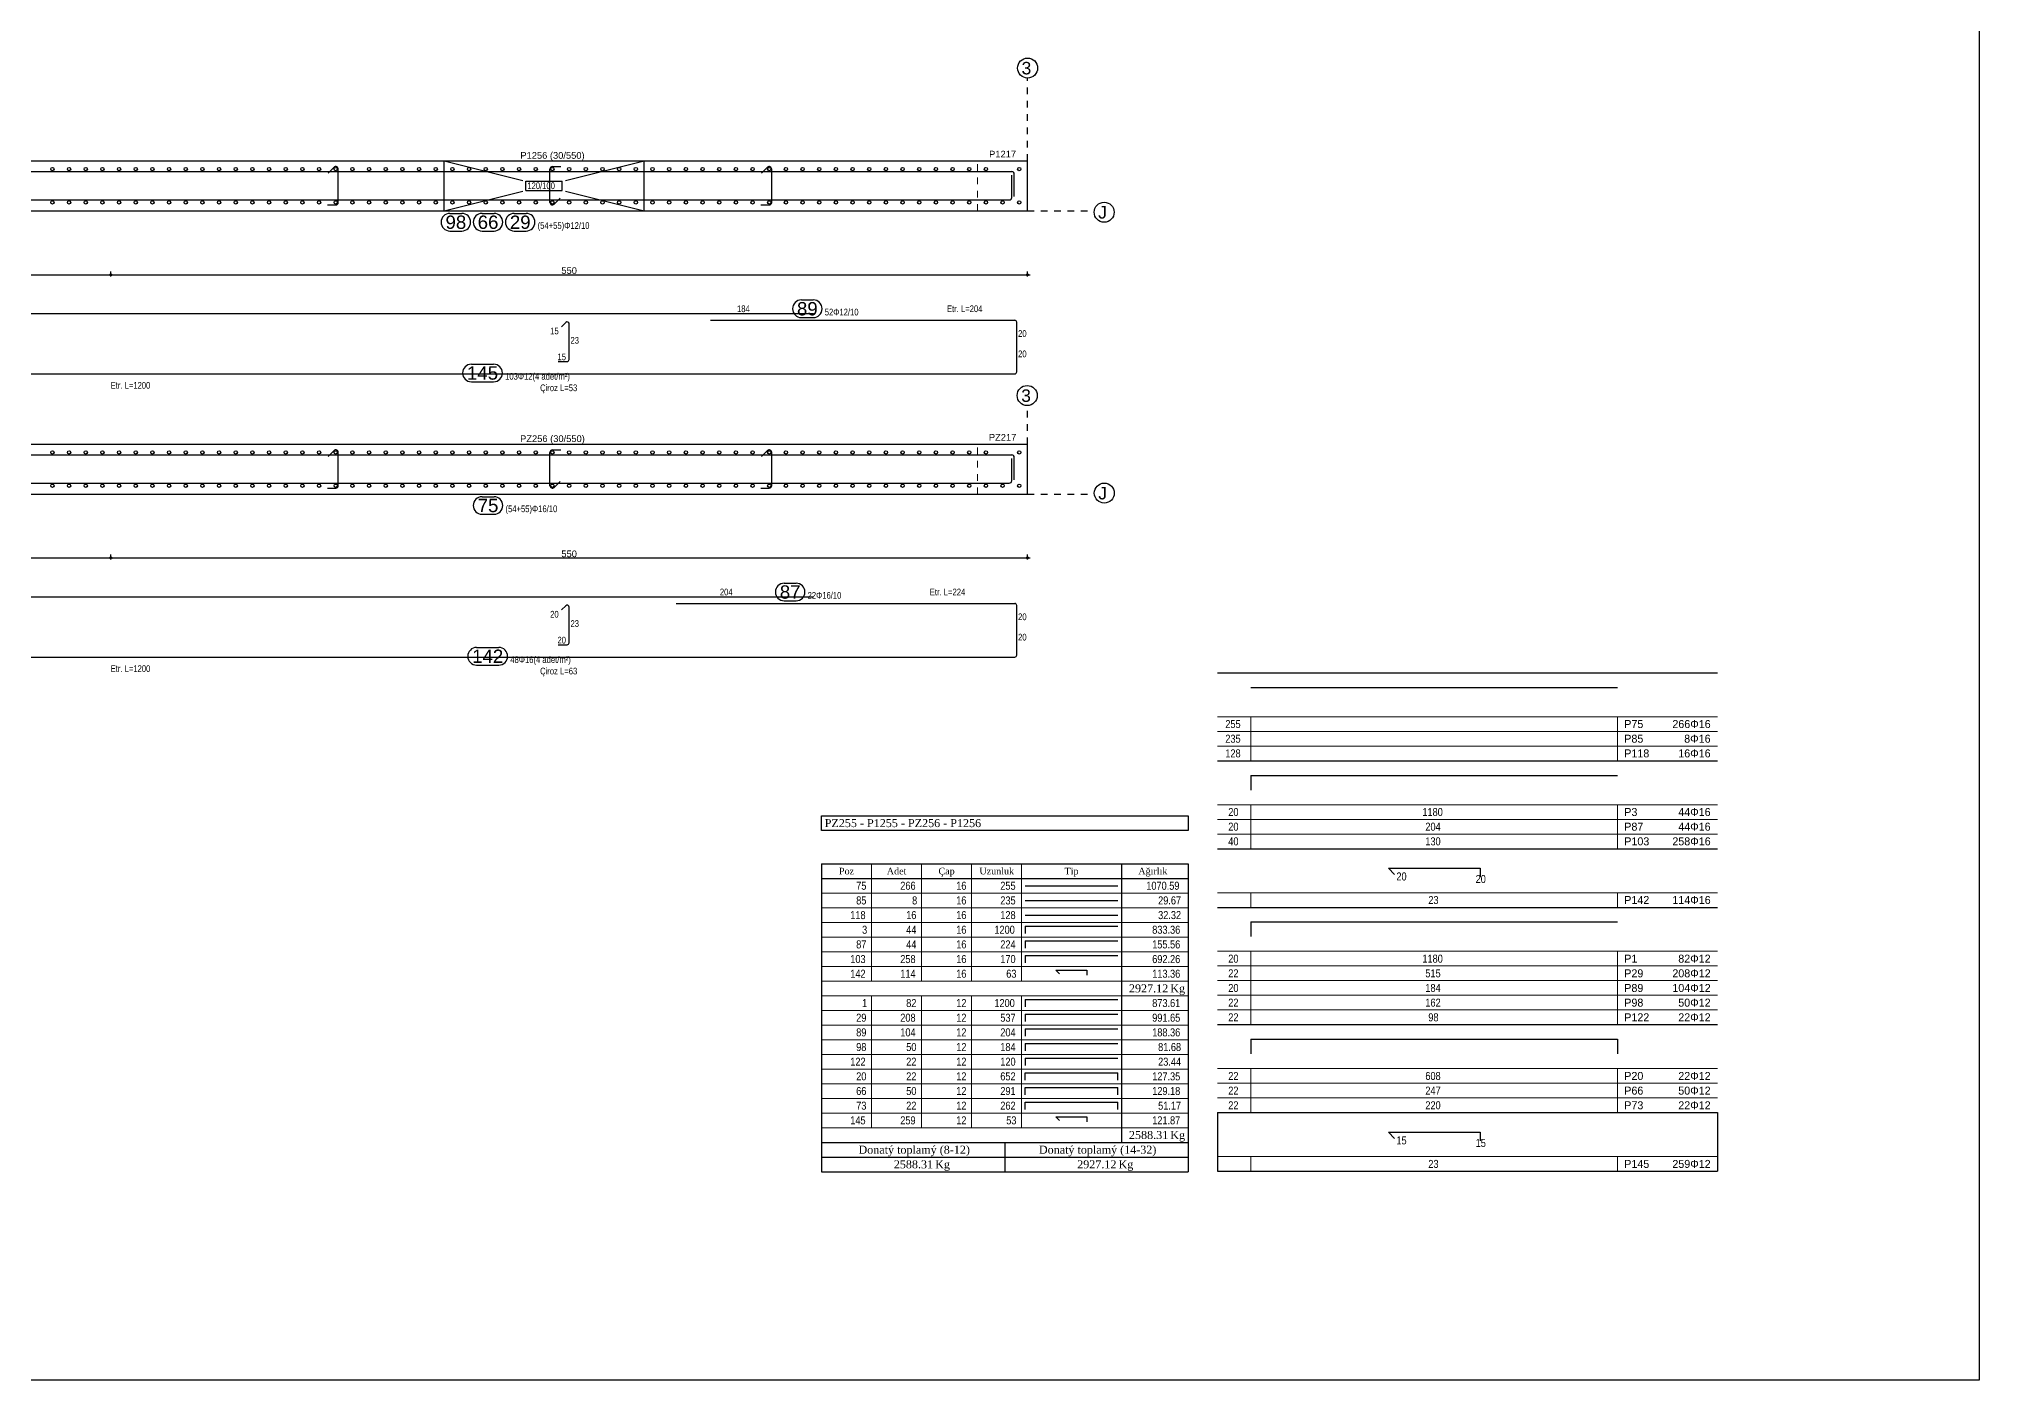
# Model space of a CAD drawing. Header units: metres. Extents: x 419734 to 420376, y 4564732 to 4565123.
# Drawn here: x 420347.18 to 420376.28, y 4564863.89 to 4564884.02 of the extents above; entities that cross this region are included whole.
import ezdxf

# ---------------------------------------------------------------- set-up
doc = ezdxf.new("R2010")
doc.units = ezdxf.units.M
doc.linetypes.add('HIDDEN4', pattern=[0.09375, 0.0625, -0.03125])
doc.linetypes.add('TRATTO-PUNTO', pattern=[1, 0.5, -0.25, 0, -0.25])
for name, color, linetype in [('Standart', 7, 'Continuous'), ('SW_ASSI', 7, 'TRATTO-PUNTO'), ('SW_DIM', 33, 'Continuous'), ('SW_MAGRONE', 2, 'Continuous'), ('SW_QUOTE', 1, 'Continuous'), ('SW_SEZIONI-ARMATURA', 3, 'Continuous'), ('SW_TXT_TESTI', 1, 'Continuous')]:
    doc.layers.add(name, color=color, linetype=linetype)
doc.styles.add('arial_1_18', font='arial.ttf', dxfattribs={"height": 0.2})
doc.styles.add('SWS', font='ARIALN.TTF')
doc.styles.add('symbol_1_18', font='symbol.ttf', dxfattribs={"height": 0.2})
doc.styles.add('times new roman_1_18', font='times.ttf', dxfattribs={"height": 0.2})

msp = doc.modelspace()

# ---------------------------------------------------------------- linework, layer by layer
for centre in [(420362.00564, 4564883.57942), (420363.15396, 4564881.41598), (420361.99973, 4564878.66584), (420363.15577, 4564877.2021)]:
    msp.add_circle(centre, 0.15)
at = {"layer": 'Standart', "color": 2}
for points in [[(420376.27637, 4564863.89188), (419946.10266, 4564863.89188), (419946.10266, 4564905.93855)], [(420327.35266, 4564863.89188), (420327.35266, 4564905.93855), (420376.27637, 4564905.93855), (420376.27637, 4564863.89188)]]:
    msp.add_lwpolyline(points, dxfattribs=at)
at = {"layer": 'Standart', "color": 1, "linetype": 'HIDDEN4', "lineweight": 5}
for points in [[(420361.25537, 4564881.43843), (420361.25537, 4564882.18843)], [(420361.25537, 4564877.18843), (420361.25537, 4564877.93843)]]:
    msp.add_lwpolyline(points, dxfattribs=at)
at = {"layer": 'Standart', "color": 1, "linetype": 'Continuous', "lineweight": 5}
for points in [[(420364.85392, 4564873.84695), (420372.35392, 4564873.84695)], [(420365.35392, 4564873.84695), (420365.35392, 4564873.18695)], [(420370.85392, 4564873.84695), (420370.85392, 4564873.18695)], [(420364.85392, 4564873.62695), (420372.35392, 4564873.62695)], [(420364.85392, 4564873.40695), (420372.35392, 4564873.40695)], [(420364.85392, 4564872.52695), (420372.35392, 4564872.52695)], [(420364.85392, 4564872.30695), (420372.35392, 4564872.30695)], [(420365.35392, 4564872.52695), (420365.35392, 4564871.86695)], [(420370.85392, 4564872.52695), (420370.85392, 4564871.86695)], [(420364.85392, 4564872.08695), (420372.35392, 4564872.08695)], [(420359.66264, 4564871.64084), (420359.66264, 4564869.88084)], [(420360.41264, 4564871.64084), (420360.41264, 4564869.88084)], [(420361.16264, 4564871.64084), (420361.16264, 4564869.88084)], [(420361.91264, 4564871.64084), (420361.91264, 4564869.88084)], [(420358.91264, 4564871.20084), (420364.41264, 4564871.20084)], [(420364.85392, 4564871.20695), (420372.35392, 4564871.20695)], [(420365.35392, 4564871.20695), (420365.35392, 4564870.98695)], [(420370.85392, 4564871.20695), (420370.85392, 4564870.98695)], [(420358.91264, 4564870.98084), (420364.41264, 4564870.98084)], [(420358.91264, 4564870.76084), (420364.41264, 4564870.76084)], [(420358.91264, 4564870.54084), (420364.41264, 4564870.54084)], [(420358.91264, 4564870.32084), (420364.41264, 4564870.32084)], [(420364.85392, 4564870.32695), (420372.35392, 4564870.32695)], [(420365.35392, 4564870.32695), (420365.35392, 4564869.22695)], [(420370.85392, 4564870.32695), (420370.85392, 4564869.22695)], [(420358.91264, 4564870.10084), (420364.41264, 4564870.10084)], [(420364.85392, 4564870.10695), (420372.35392, 4564870.10695)], [(420358.91264, 4564869.88084), (420364.41264, 4564869.88084)], [(420358.91264, 4564869.66084), (420364.41264, 4564869.66084)], [(420359.66264, 4564869.66084), (420359.66264, 4564867.68084)], [(420360.41264, 4564869.66084), (420360.41264, 4564867.68084)], [(420361.16264, 4564869.66084), (420361.16264, 4564867.68084)], [(420361.91264, 4564869.66084), (420361.91264, 4564867.68084)], [(420364.85392, 4564869.88695), (420372.35392, 4564869.88695)], [(420364.85392, 4564869.66695), (420372.35392, 4564869.66695)], [(420358.91264, 4564869.44084), (420364.41264, 4564869.44084)], [(420364.85392, 4564869.44695), (420372.35392, 4564869.44695)], [(420358.91264, 4564869.22084), (420364.41264, 4564869.22084)], [(420358.91264, 4564869.00084), (420364.41264, 4564869.00084)], [(420358.91264, 4564868.78084), (420364.41264, 4564868.78084)], [(420358.91264, 4564868.56084), (420364.41264, 4564868.56084)], [(420364.85392, 4564868.56695), (420372.35392, 4564868.56695)], [(420365.35392, 4564868.56695), (420365.35392, 4564867.90695)], [(420370.85392, 4564868.56695), (420370.85392, 4564867.90695)], [(420358.91264, 4564868.34084), (420364.41264, 4564868.34084)], [(420364.85392, 4564868.34695), (420372.35392, 4564868.34695)], [(420358.91264, 4564868.12084), (420364.41264, 4564868.12084)], [(420358.91264, 4564867.90084), (420364.41264, 4564867.90084)], [(420364.85392, 4564868.12695), (420372.35392, 4564868.12695)], [(420358.91264, 4564867.68084), (420364.41264, 4564867.68084)], [(420364.85392, 4564867.24695), (420372.35392, 4564867.24695)], [(420365.35392, 4564867.24695), (420365.35392, 4564867.02695)], [(420370.85392, 4564867.24695), (420370.85392, 4564867.02695)]]:
    msp.add_lwpolyline(points, dxfattribs=at)
at = {"layer": 'SW_ASSI', "ltscale": 0.2}
for points in [[(420362.00537, 4564882.18843), (420362.00537, 4564883.43843)], [(420362.00537, 4564881.43843), (420363.00537, 4564881.43843)], [(420362.00537, 4564877.93843), (420362.00537, 4564878.50816)], [(420362.00537, 4564877.18843), (420363.00537, 4564877.18843)]]:
    msp.add_lwpolyline(points, dxfattribs=at)
at = {"layer": 'SW_DIM', "ltscale": 0.5}
for points in [[(420329.09037, 4564880.47843), (420362.04537, 4564880.47843)], [(420348.25537, 4564880.45343), (420348.25537, 4564880.52843)], [(420362.00537, 4564880.45343), (420362.00537, 4564880.52843)], [(420329.09037, 4564876.22843), (420362.04537, 4564876.22843)], [(420348.25537, 4564876.20343), (420348.25537, 4564876.27843)], [(420362.00537, 4564876.20343), (420362.00537, 4564876.27843)]]:
    msp.add_lwpolyline(points, dxfattribs=at)
for centre in [(420348.25537, 4564880.47843), (420362.00537, 4564880.47843), (420348.25537, 4564876.22843), (420362.00537, 4564876.22843)]:
    msp.add_circle(centre, 0.015, dxfattribs=at)
at = {"layer": 'SW_MAGRONE'}
for points in [[(420329.13037, 4564882.18843), (420362.00537, 4564882.18843)], [(420353.25537, 4564881.43843), (420353.25537, 4564882.18843)], [(420353.25537, 4564882.18843), (420354.43537, 4564881.89343)], [(420355.07537, 4564881.89343), (420356.25537, 4564882.18843)], [(420356.25537, 4564881.43843), (420356.25537, 4564882.18843)], [(420362.00537, 4564881.43843), (420362.00537, 4564882.18843)], [(420354.48288, 4564881.88343), (420355.02787, 4564881.88343)], [(420354.48288, 4564881.74343), (420354.48288, 4564881.88343)], [(420355.02787, 4564881.74343), (420355.02787, 4564881.88343)], [(420353.25537, 4564881.43843), (420354.43537, 4564881.73343)], [(420354.48288, 4564881.74343), (420355.02787, 4564881.74343)], [(420355.07537, 4564881.73343), (420356.25537, 4564881.43843)], [(420329.13037, 4564881.43843), (420362.00537, 4564881.43843)], [(420329.13037, 4564877.93843), (420362.00537, 4564877.93843)], [(420362.00537, 4564877.18843), (420362.00537, 4564877.93843)], [(420329.13037, 4564877.18843), (420362.00537, 4564877.18843)]]:
    msp.add_lwpolyline(points, dxfattribs=at)
at = {"layer": 'SW_QUOTE'}
for points in [[(420364.85392, 4564874.50695), (420372.35392, 4564874.50695)], [(420364.85392, 4564873.18695), (420372.35392, 4564873.18695)], [(420358.91264, 4564872.14084), (420358.91264, 4564872.36084)], [(420358.91264, 4564872.36084), (420364.41264, 4564872.36084)], [(420364.41264, 4564872.36084), (420364.41264, 4564872.14084)], [(420364.41264, 4564872.14084), (420358.91264, 4564872.14084)], [(420364.85392, 4564871.86695), (420372.35392, 4564871.86695)], [(420358.91264, 4564871.64084), (420364.41264, 4564871.64084)], [(420358.91264, 4564871.64084), (420358.91264, 4564867.02084)], [(420358.91264, 4564871.42084), (420364.41264, 4564871.42084)], [(420363.41264, 4564871.64084), (420363.41264, 4564867.46084)], [(420364.41264, 4564871.64084), (420364.41264, 4564867.02084)], [(420364.85392, 4564870.98695), (420372.35392, 4564870.98695)], [(420364.85392, 4564869.22695), (420372.35392, 4564869.22695)], [(420364.85392, 4564867.90695), (420372.35392, 4564867.90695)], [(420364.85392, 4564867.90695), (420364.85392, 4564867.02695)], [(420372.35392, 4564867.90695), (420372.35392, 4564867.02695)], [(420358.91264, 4564867.46084), (420364.41264, 4564867.46084)], [(420361.66264, 4564867.46084), (420361.66264, 4564867.02084)], [(420358.91264, 4564867.24084), (420364.41264, 4564867.24084)], [(420358.91264, 4564867.02084), (420364.41264, 4564867.02084)], [(420364.85392, 4564867.02695), (420372.35392, 4564867.02695)]]:
    msp.add_lwpolyline(points, dxfattribs=at)
at = {"layer": 'SW_SEZIONI-ARMATURA'}
for points in [[(420329.40537, 4564882.02593), (420361.76787, 4564882.02593)], [(420351.51547, 4564882.00156), (420351.60386, 4564882.08995)], [(420351.66787, 4564881.56343), (420351.66787, 4564882.06343)], [(420354.84287, 4564881.56343), (420354.84287, 4564882.06343)], [(420354.88037, 4564882.10093), (420355.00537, 4564882.10093)], [(420358.01547, 4564882.00156), (420358.10386, 4564882.08995)], [(420358.16787, 4564881.56343), (420358.16787, 4564882.06343)], [(420361.76787, 4564881.63843), (420361.76787, 4564881.97343)], [(420361.80537, 4564881.65343), (420361.80537, 4564881.98843)], [(420329.36787, 4564881.60093), (420361.73037, 4564881.60093)], [(420354.90689, 4564881.53691), (420354.99528, 4564881.6253)], [(420351.50537, 4564881.52593), (420351.63037, 4564881.52593)], [(420353.34211, 4564881.39843), (420353.52087, 4564881.39843)], [(420353.82466, 4564881.39843), (420354.00342, 4564881.39843)], [(420354.30721, 4564881.39843), (420354.48597, 4564881.39843)], [(420358.00537, 4564881.52593), (420358.13037, 4564881.52593)], [(420353.34211, 4564881.13443), (420353.52087, 4564881.13443)], [(420353.82466, 4564881.13443), (420354.00342, 4564881.13443)], [(420354.30721, 4564881.13443), (420354.48597, 4564881.13443)], [(420358.61281, 4564880.09993), (420358.79158, 4564880.09993)], [(420329.32287, 4564879.89593), (420358.79287, 4564879.89593)], [(420358.61281, 4564879.83593), (420358.79158, 4564879.83593)], [(420355.01547, 4564879.69853), (420355.07916, 4564879.76222)], [(420355.13037, 4564879.20593), (420355.13037, 4564879.741)], [(420357.24972, 4564879.79593), (420361.81287, 4564879.79593)], [(420361.84287, 4564879.02093), (420361.84287, 4564879.76593)], [(420332.34287, 4564878.99093), (420361.81287, 4564878.99093)], [(420353.66405, 4564879.13593), (420353.9982, 4564879.13593)], [(420354.96787, 4564879.17593), (420355.10037, 4564879.17593)], [(420353.66405, 4564878.87193), (420353.9982, 4564878.87193)], [(420329.40537, 4564877.77593), (420361.76787, 4564877.77593)], [(420351.51547, 4564877.75156), (420351.60386, 4564877.83995)], [(420351.66787, 4564877.31343), (420351.66787, 4564877.81343)], [(420354.84287, 4564877.31343), (420354.84287, 4564877.81343)], [(420354.88037, 4564877.85093), (420355.00537, 4564877.85093)], [(420358.01547, 4564877.75156), (420358.10386, 4564877.83995)], [(420358.16787, 4564877.31343), (420358.16787, 4564877.81343)], [(420361.76787, 4564877.38843), (420361.76787, 4564877.72343)], [(420361.80537, 4564877.40343), (420361.80537, 4564877.73843)], [(420329.36787, 4564877.35093), (420361.73037, 4564877.35093)], [(420351.50537, 4564877.27593), (420351.63037, 4564877.27593)], [(420354.90689, 4564877.28691), (420354.99528, 4564877.3753)], [(420358.00537, 4564877.27593), (420358.13037, 4564877.27593)], [(420353.82466, 4564877.14843), (420354.00342, 4564877.14843)], [(420353.82466, 4564876.88443), (420354.00342, 4564876.88443)], [(420358.35562, 4564875.84993), (420358.53439, 4564875.84993)], [(420329.32287, 4564875.64593), (420358.79287, 4564875.64593)], [(420355.01547, 4564875.44853), (420355.07916, 4564875.51222)], [(420355.13037, 4564874.95593), (420355.13037, 4564875.491)], [(420356.73534, 4564875.54593), (420361.81287, 4564875.54593)], [(420358.35562, 4564875.58593), (420358.53439, 4564875.58593)], [(420361.84287, 4564874.77093), (420361.84287, 4564875.51593)], [(420353.74174, 4564874.88593), (420354.07589, 4564874.88593)], [(420354.96787, 4564874.92593), (420355.10037, 4564874.92593)], [(420332.34287, 4564874.74093), (420361.81287, 4564874.74093)], [(420353.74174, 4564874.62193), (420354.07589, 4564874.62193)], [(420365.35392, 4564874.28695), (420370.85392, 4564874.28695)], [(420365.35392, 4564872.96695), (420370.85392, 4564872.96695)], [(420365.35392, 4564872.96695), (420365.35392, 4564872.74695)], [(420367.41642, 4564871.57361), (420368.79142, 4564871.57361)], [(420367.41642, 4564871.57361), (420367.50976, 4564871.48028)], [(420368.79142, 4564871.57361), (420368.79142, 4564871.44161)], [(420361.96764, 4564871.31084), (420363.35764, 4564871.31084)], [(420361.96764, 4564871.09084), (420363.35764, 4564871.09084)], [(420361.96764, 4564870.87084), (420363.35764, 4564870.87084)], [(420361.96764, 4564870.70584), (420363.35764, 4564870.70584)], [(420361.96764, 4564870.70584), (420361.96764, 4564870.59584)], [(420365.35392, 4564870.76695), (420370.85392, 4564870.76695)], [(420365.35392, 4564870.76695), (420365.35392, 4564870.54695)], [(420361.96764, 4564870.48584), (420363.35764, 4564870.48584)], [(420361.96764, 4564870.48584), (420361.96764, 4564870.37584)], [(420361.96764, 4564870.26584), (420363.35764, 4564870.26584)], [(420361.96764, 4564870.26584), (420361.96764, 4564870.15584)], [(420362.43097, 4564870.04584), (420362.89431, 4564870.04584)], [(420362.43097, 4564870.04584), (420362.48597, 4564869.99084)], [(420362.89431, 4564870.04584), (420362.89431, 4564869.96829)], [(420361.96764, 4564869.60584), (420363.35764, 4564869.60584)], [(420361.96764, 4564869.60584), (420361.96764, 4564869.49584)], [(420361.96764, 4564869.38584), (420363.35764, 4564869.38584)], [(420361.96764, 4564869.38584), (420361.96764, 4564869.27584)], [(420361.96764, 4564869.16584), (420363.35764, 4564869.16584)], [(420361.96764, 4564869.16584), (420361.96764, 4564869.05584)], [(420361.96764, 4564868.94584), (420363.35764, 4564868.94584)], [(420361.96764, 4564868.94584), (420361.96764, 4564868.83584)], [(420365.35392, 4564869.00695), (420370.85392, 4564869.00695)], [(420365.35392, 4564869.00695), (420365.35392, 4564868.78695)], [(420370.85392, 4564869.00695), (420370.85392, 4564868.78695)], [(420361.96764, 4564868.72584), (420363.35764, 4564868.72584)], [(420361.96764, 4564868.72584), (420361.96764, 4564868.61584)], [(420361.96764, 4564868.50584), (420363.35764, 4564868.50584)], [(420361.96764, 4564868.39584), (420361.96764, 4564868.50584)], [(420363.35764, 4564868.39584), (420363.35764, 4564868.50584)], [(420361.96764, 4564868.28584), (420363.35764, 4564868.28584)], [(420361.96764, 4564868.17584), (420361.96764, 4564868.28584)], [(420363.35764, 4564868.17584), (420363.35764, 4564868.28584)], [(420361.96764, 4564868.06584), (420363.35764, 4564868.06584)], [(420361.96764, 4564867.95584), (420361.96764, 4564868.06584)], [(420363.35764, 4564867.95584), (420363.35764, 4564868.06584)], [(420362.43097, 4564867.84584), (420362.89431, 4564867.84584)], [(420362.43097, 4564867.84584), (420362.48597, 4564867.79084)], [(420362.89431, 4564867.84584), (420362.89431, 4564867.76829)], [(420367.41642, 4564867.61361), (420368.79142, 4564867.61361)], [(420367.41642, 4564867.61361), (420367.50976, 4564867.52028)], [(420368.79142, 4564867.61361), (420368.79142, 4564867.48161)]]:
    msp.add_lwpolyline(points, dxfattribs=at)
for centre in [(420347.38037, 4564882.06343), (420347.63037, 4564882.06343), (420347.88037, 4564882.06343), (420348.13037, 4564882.06343), (420348.38037, 4564882.06343), (420348.63037, 4564882.06343), (420348.88037, 4564882.06343), (420349.13037, 4564882.06343), (420349.38037, 4564882.06343), (420349.63037, 4564882.06343), (420349.88037, 4564882.06343), (420350.13037, 4564882.06343), (420350.38037, 4564882.06343), (420350.63037, 4564882.06343), (420350.88037, 4564882.06343), (420351.13037, 4564882.06343), (420351.38037, 4564882.06343), (420351.63037, 4564882.06343), (420351.88037, 4564882.06343), (420352.13037, 4564882.06343), (420352.38037, 4564882.06343), (420352.63037, 4564882.06343), (420352.88037, 4564882.06343), (420353.13037, 4564882.06343), (420353.38037, 4564882.06343), (420353.63037, 4564882.06343), (420353.88037, 4564882.06343), (420354.13037, 4564882.06343), (420354.38037, 4564882.06343), (420354.63037, 4564882.06343), (420354.88037, 4564882.06343), (420355.13037, 4564882.06343), (420355.38037, 4564882.06343), (420355.63037, 4564882.06343), (420355.88037, 4564882.06343), (420356.13037, 4564882.06343), (420356.38037, 4564882.06343), (420356.63037, 4564882.06343), (420356.88037, 4564882.06343), (420357.13037, 4564882.06343), (420357.38037, 4564882.06343), (420357.63037, 4564882.06343), (420357.88037, 4564882.06343), (420358.13037, 4564882.06343), (420358.38037, 4564882.06343), (420358.63037, 4564882.06343), (420358.88037, 4564882.06343), (420359.13037, 4564882.06343), (420359.38037, 4564882.06343), (420359.63037, 4564882.06343), (420359.88037, 4564882.06343), (420360.13037, 4564882.06343), (420360.38037, 4564882.06343), (420360.63037, 4564882.06343), (420360.88037, 4564882.06343), (420361.13037, 4564882.06343), (420361.38037, 4564882.06343), (420361.88037, 4564882.06343), (420347.38037, 4564881.56343), (420347.63037, 4564881.56343), (420347.88037, 4564881.56343), (420348.13037, 4564881.56343), (420348.38037, 4564881.56343), (420348.63037, 4564881.56343), (420348.88037, 4564881.56343), (420349.13037, 4564881.56343), (420349.38037, 4564881.56343), (420349.63037, 4564881.56343), (420349.88037, 4564881.56343), (420350.13037, 4564881.56343), (420350.38037, 4564881.56343), (420350.63037, 4564881.56343), (420350.88037, 4564881.56343), (420351.13037, 4564881.56343), (420351.38037, 4564881.56343), (420351.63037, 4564881.56343), (420351.88037, 4564881.56343), (420352.13037, 4564881.56343), (420352.38037, 4564881.56343), (420352.63037, 4564881.56343), (420352.88037, 4564881.56343), (420353.13037, 4564881.56343), (420353.38037, 4564881.56343), (420353.63037, 4564881.56343), (420353.88037, 4564881.56343), (420354.13037, 4564881.56343), (420354.38037, 4564881.56343), (420354.63037, 4564881.56343), (420354.88037, 4564881.56343), (420355.13037, 4564881.56343), (420355.38037, 4564881.56343), (420355.63037, 4564881.56343), (420355.88037, 4564881.56343), (420356.13037, 4564881.56343), (420356.38037, 4564881.56343), (420356.63037, 4564881.56343), (420356.88037, 4564881.56343), (420357.13037, 4564881.56343), (420357.38037, 4564881.56343), (420357.63037, 4564881.56343), (420357.88037, 4564881.56343), (420358.13037, 4564881.56343), (420358.38037, 4564881.56343), (420358.63037, 4564881.56343), (420358.88037, 4564881.56343), (420359.13037, 4564881.56343), (420359.38037, 4564881.56343), (420359.63037, 4564881.56343), (420359.88037, 4564881.56343), (420360.13037, 4564881.56343), (420360.38037, 4564881.56343), (420360.63037, 4564881.56343), (420360.88037, 4564881.56343), (420361.13037, 4564881.56343), (420361.38037, 4564881.56343), (420361.63037, 4564881.56343), (420361.88037, 4564881.56343), (420347.38037, 4564877.81343), (420347.63037, 4564877.81343), (420347.88037, 4564877.81343), (420348.13037, 4564877.81343), (420348.38037, 4564877.81343), (420348.63037, 4564877.81343), (420348.88037, 4564877.81343), (420349.13037, 4564877.81343), (420349.38037, 4564877.81343), (420349.63037, 4564877.81343), (420349.88037, 4564877.81343), (420350.13037, 4564877.81343), (420350.38037, 4564877.81343), (420350.63037, 4564877.81343), (420350.88037, 4564877.81343), (420351.13037, 4564877.81343), (420351.38037, 4564877.81343), (420351.63037, 4564877.81343), (420351.88037, 4564877.81343), (420352.13037, 4564877.81343), (420352.38037, 4564877.81343), (420352.63037, 4564877.81343), (420352.88037, 4564877.81343), (420353.13037, 4564877.81343), (420353.38037, 4564877.81343), (420353.63037, 4564877.81343), (420353.88037, 4564877.81343), (420354.13037, 4564877.81343), (420354.38037, 4564877.81343), (420354.63037, 4564877.81343), (420354.88037, 4564877.81343), (420355.13037, 4564877.81343), (420355.38037, 4564877.81343), (420355.63037, 4564877.81343), (420355.88037, 4564877.81343), (420356.13037, 4564877.81343), (420356.38037, 4564877.81343), (420356.63037, 4564877.81343), (420356.88037, 4564877.81343), (420357.13037, 4564877.81343), (420357.38037, 4564877.81343), (420357.63037, 4564877.81343), (420357.88037, 4564877.81343), (420358.13037, 4564877.81343), (420358.38037, 4564877.81343), (420358.63037, 4564877.81343), (420358.88037, 4564877.81343), (420359.13037, 4564877.81343), (420359.38037, 4564877.81343), (420359.63037, 4564877.81343), (420359.88037, 4564877.81343), (420360.13037, 4564877.81343), (420360.38037, 4564877.81343), (420360.63037, 4564877.81343), (420360.88037, 4564877.81343), (420361.13037, 4564877.81343), (420361.38037, 4564877.81343), (420361.88037, 4564877.81343), (420347.38037, 4564877.31343), (420347.63037, 4564877.31343), (420347.88037, 4564877.31343), (420348.13037, 4564877.31343), (420348.38037, 4564877.31343), (420348.63037, 4564877.31343), (420348.88037, 4564877.31343), (420349.13037, 4564877.31343), (420349.38037, 4564877.31343), (420349.63037, 4564877.31343), (420349.88037, 4564877.31343), (420350.13037, 4564877.31343), (420350.38037, 4564877.31343), (420350.63037, 4564877.31343), (420350.88037, 4564877.31343), (420351.13037, 4564877.31343), (420351.38037, 4564877.31343), (420351.63037, 4564877.31343), (420351.88037, 4564877.31343), (420352.13037, 4564877.31343), (420352.38037, 4564877.31343), (420352.63037, 4564877.31343), (420352.88037, 4564877.31343), (420353.13037, 4564877.31343), (420353.38037, 4564877.31343), (420353.63037, 4564877.31343), (420353.88037, 4564877.31343), (420354.13037, 4564877.31343), (420354.38037, 4564877.31343), (420354.63037, 4564877.31343), (420354.88037, 4564877.31343), (420355.13037, 4564877.31343), (420355.38037, 4564877.31343), (420355.63037, 4564877.31343), (420355.88037, 4564877.31343), (420356.13037, 4564877.31343), (420356.38037, 4564877.31343), (420356.63037, 4564877.31343), (420356.88037, 4564877.31343), (420357.13037, 4564877.31343), (420357.38037, 4564877.31343), (420357.63037, 4564877.31343), (420357.88037, 4564877.31343), (420358.13037, 4564877.31343), (420358.38037, 4564877.31343), (420358.63037, 4564877.31343), (420358.88037, 4564877.31343), (420359.13037, 4564877.31343), (420359.38037, 4564877.31343), (420359.63037, 4564877.31343), (420359.88037, 4564877.31343), (420360.13037, 4564877.31343), (420360.38037, 4564877.31343), (420360.63037, 4564877.31343), (420360.88037, 4564877.31343), (420361.13037, 4564877.31343), (420361.38037, 4564877.31343), (420361.63037, 4564877.31343), (420361.88037, 4564877.31343)]:
    msp.add_circle(centre, 0.025, dxfattribs=at)
for centre, radius, start, end in [((420351.63037, 4564882.06343), 0.0375, 0, 135), ((420354.88037, 4564882.06343), 0.0375, 90, 180), ((420358.13037, 4564882.06343), 0.0375, 0, 135), ((420361.76787, 4564881.98843), 0.0375, 0, 90), ((420351.63037, 4564881.56343), 0.0375, 270, 0), ((420354.88037, 4564881.56343), 0.0375, 180, 315), ((420358.13037, 4564881.56343), 0.0375, 270, 0), ((420361.73037, 4564881.63843), 0.0375, 270, 0), ((420353.34211, 4564881.26643), 0.132, 90, 270), ((420353.52087, 4564881.26643), 0.132, 270, 90), ((420353.82466, 4564881.26643), 0.132, 90, 270), ((420354.00342, 4564881.26643), 0.132, 270, 90), ((420354.30721, 4564881.26643), 0.132, 90, 270), ((420354.48597, 4564881.26643), 0.132, 270, 90), ((420358.61281, 4564879.96793), 0.132, 90, 270), ((420358.79158, 4564879.96793), 0.132, 270, 90), ((420355.10037, 4564879.741), 0.03, 0, 135), ((420361.81287, 4564879.76593), 0.03, 0, 90), ((420353.66405, 4564879.00393), 0.132, 90, 270), ((420353.9982, 4564879.00393), 0.132, 270, 90), ((420355.10037, 4564879.20593), 0.03, 270, 0), ((420361.81287, 4564879.02093), 0.03, 270, 0), ((420351.63037, 4564877.81343), 0.0375, 0, 135), ((420354.88037, 4564877.81343), 0.0375, 90, 180), ((420358.13037, 4564877.81343), 0.0375, 0, 135), ((420361.76787, 4564877.73843), 0.0375, 0, 90), ((420351.63037, 4564877.31343), 0.0375, 270, 0), ((420354.88037, 4564877.31343), 0.0375, 180, 315), ((420358.13037, 4564877.31343), 0.0375, 270, 0), ((420361.73037, 4564877.38843), 0.0375, 270, 0), ((420353.82466, 4564877.01643), 0.132, 90, 270), ((420354.00342, 4564877.01643), 0.132, 270, 90), ((420358.35562, 4564875.71793), 0.132, 90, 270), ((420358.53439, 4564875.71793), 0.132, 270, 90), ((420355.10037, 4564875.491), 0.03, 0, 135), ((420361.81287, 4564875.51593), 0.03, 0, 90), ((420353.74174, 4564874.75393), 0.132, 90, 270), ((420354.07589, 4564874.75393), 0.132, 270, 90), ((420355.10037, 4564874.95593), 0.03, 270, 0), ((420361.81287, 4564874.77093), 0.03, 270, 0)]:
    msp.add_arc(centre, radius, start, end, dxfattribs=at)

# ---------------------------------------------------------------- texts
at = {"layer": 'Standart', "color": 1, "linetype": 'Continuous', "lineweight": 5, "style": 'arial_1_18'}
for s, p in [('P1256 (30/550)', (420354.39886, 4564882.21843)), ('P1217', (420361.42842, 4564882.23843)), ('PZ256 (30/550)', (420354.39504, 4564877.96843)), ('PZ217', (420361.4246, 4564877.98843))]:
    msp.add_text(s, height=0.1, dxfattribs=at).set_placement(p)
at = {"layer": 'Standart', "color": 3, "linetype": 'Continuous', "lineweight": 5, "style": 'arial_1_18'}
for s, p in [('98', (420353.27611, 4564881.16643)), ('66', (420353.75866, 4564881.16643)), ('29', (420354.24121, 4564881.16643)), ('89', (420358.54681, 4564879.86793)), ('145', (420353.59805, 4564878.90393)), ('75', (420353.75866, 4564876.91643)), ('87', (420358.28962, 4564875.61793)), ('142', (420353.67574, 4564874.65393))]:
    msp.add_text(s, height=0.2, dxfattribs=at).set_placement(p)
at = {"layer": 'SW_DIM', "ltscale": 0.5, "style": 'arial_1_18'}
for p in [(420355.01384, 4564880.49093), (420355.01384, 4564876.24093)]:
    msp.add_text('550', height=0.1, dxfattribs=at).set_placement(p)
at = {"layer": 'SW_TXT_TESTI', "style": 'arial_1_18'}
for s, p in [('3', (420361.91535, 4564883.48467)), ('J', (420363.06367, 4564881.32122)), ('3', (420361.90944, 4564878.57109)), ('J', (420363.06548, 4564877.10735))]:
    msp.add_text(s, height=0.1875, dxfattribs=at).set_placement(p)
at = {"layer": 'SW_TXT_TESTI', "linetype": 'Continuous', "lineweight": 5}
for s, height, style, p in [('120/100', 0.1, 'SWS', (420354.50288, 4564881.76343)), ('(54+55)Φ12/10', 0.1, 'SWS', (420354.65786, 4564881.16643)), ('184', 0.1, 'SWS', (420357.64785, 4564879.91793)), ('52Φ12/10', 0.1, 'SWS', (420358.96347, 4564879.86793)), ('Etr. L=204', 0.1, 'SWS', (420360.79623, 4564879.91793)), ('15', 0.1, 'SWS', (420354.84594, 4564879.58438)), ('23', 0.1, 'SWS', (420355.15037, 4564879.44468)), ('15', 0.1, 'SWS', (420354.95499, 4564879.19593)), ('103Φ12(4 adet/m²)', 0.1, 'SWS', (420354.17009, 4564878.90393)), ('Etr. L=1200', 0.1, 'SWS', (420348.25353, 4564878.76893)), ('Çiroz L=53', 0.1, 'SWS', (420354.69442, 4564878.73193)), ('(54+55)Φ16/10', 0.1, 'SWS', (420354.17531, 4564876.91643)), ('204', 0.1, 'SWS', (420357.39065, 4564875.66793)), ('Etr. L=224', 0.1, 'SWS', (420360.53904, 4564875.66793)), ('22Φ16/10', 0.1, 'SWS', (420358.70628, 4564875.61793)), ('20', 0.1, 'SWS', (420354.84594, 4564875.33438)), ('23', 0.1, 'SWS', (420355.15037, 4564875.19468)), ('20', 0.1, 'SWS', (420354.95499, 4564874.94593)), ('Etr. L=1200', 0.1, 'SWS', (420348.25353, 4564874.51893)), ('48Φ16(4 adet/m²)', 0.1, 'SWS', (420354.24778, 4564874.65393)), ('Çiroz L=63', 0.1, 'SWS', (420354.69442, 4564874.48193)), ('255', 0.12, 'SWS', (420364.97076, 4564873.67695)), ('235', 0.12, 'SWS', (420364.97076, 4564873.45695)), ('128', 0.12, 'SWS', (420364.97076, 4564873.23695)), ('20', 0.12, 'SWS', (420365.01515, 4564872.35695)), ('20', 0.12, 'SWS', (420365.01515, 4564872.13695)), ('1180', 0.12, 'SWS', (420367.92637, 4564872.35695)), ('204', 0.12, 'SWS', (420367.97076, 4564872.13695)), ('40', 0.12, 'SWS', (420365.01515, 4564871.91695)), ('130', 0.12, 'SWS', (420367.97076, 4564871.91695)), ('Poz', 0.1, 'times new roman_1_18', (420359.17676, 4564871.48084)), ('75', 0.12, 'SWS', (420359.43509, 4564871.25084)), ('Adet', 0.1, 'times new roman_1_18', (420359.89394, 4564871.48084)), ('266', 0.12, 'SWS', (420360.09632, 4564871.25084)), ('Çap', 0.1, 'times new roman_1_18', (420360.66857, 4564871.48084)), ('16', 0.12, 'SWS', (420360.93509, 4564871.25084)), ('Uzunluk', 0.1, 'times new roman_1_18', (420361.28298, 4564871.48084)), ('255', 0.12, 'SWS', (420361.59632, 4564871.25084)), ('Tip', 0.1, 'times new roman_1_18', (420362.55994, 4564871.48084)), ('Ağırlık', 0.1, 'times new roman_1_18', (420363.66616, 4564871.48084)), ('1070.59', 0.12, 'SWS', (420363.78562, 4564871.25084)), ('20', 0.12, 'SWS', (420367.53652, 4564871.39028)), ('20', 0.12, 'SWS', (420368.72484, 4564871.35161)), ('85', 0.12, 'SWS', (420359.43509, 4564871.03084)), ('8', 0.12, 'SWS', (420360.27387, 4564871.03084)), ('16', 0.12, 'SWS', (420360.93509, 4564871.03084)), ('235', 0.12, 'SWS', (420361.59632, 4564871.03084)), ('29.67', 0.12, 'SWS', (420363.96316, 4564871.03084)), ('23', 0.12, 'SWS', (420368.01515, 4564871.03695)), ('118', 0.12, 'SWS', (420359.34632, 4564870.81084)), ('16', 0.12, 'SWS', (420360.18509, 4564870.81084)), ('16', 0.12, 'SWS', (420360.93509, 4564870.81084)), ('128', 0.12, 'SWS', (420361.59632, 4564870.81084)), ('32.32', 0.12, 'SWS', (420363.96316, 4564870.81084)), ('3', 0.12, 'SWS', (420359.52387, 4564870.59084)), ('44', 0.12, 'SWS', (420360.18509, 4564870.59084)), ('16', 0.12, 'SWS', (420360.93509, 4564870.59084)), ('1200', 0.12, 'SWS', (420361.50755, 4564870.59084)), ('833.36', 0.12, 'SWS', (420363.87439, 4564870.59084)), ('103', 0.12, 'SWS', (420359.34632, 4564870.15084)), ('87', 0.12, 'SWS', (420359.43509, 4564870.37084)), ('258', 0.12, 'SWS', (420360.09632, 4564870.15084)), ('44', 0.12, 'SWS', (420360.18509, 4564870.37084)), ('16', 0.12, 'SWS', (420360.93509, 4564870.37084)), ('16', 0.12, 'SWS', (420360.93509, 4564870.15084)), ('224', 0.12, 'SWS', (420361.59632, 4564870.37084)), ('170', 0.12, 'SWS', (420361.59632, 4564870.15084)), ('692.26', 0.12, 'SWS', (420363.87439, 4564870.15084)), ('155.56', 0.12, 'SWS', (420363.87439, 4564870.37084)), ('20', 0.12, 'SWS', (420365.01515, 4564870.15695)), ('1180', 0.12, 'SWS', (420367.92637, 4564870.15695)), ('142', 0.12, 'SWS', (420359.34632, 4564869.93084)), ('114', 0.12, 'SWS', (420360.09632, 4564869.93084)), ('16', 0.12, 'SWS', (420360.93509, 4564869.93084)), ('63', 0.12, 'SWS', (420361.68509, 4564869.93084)), ('113.36', 0.12, 'SWS', (420363.87439, 4564869.93084)), ('22', 0.12, 'SWS', (420365.01515, 4564869.93695)), ('515', 0.12, 'SWS', (420367.97076, 4564869.93695)), ('2927.12', 0.12, 'times new roman_1_18', (420363.52543, 4564869.71084)), ('Kg', 0.12, 'times new roman_1_18', (420364.14582, 4564869.71084)), ('20', 0.12, 'SWS', (420365.01515, 4564869.71695)), ('184', 0.12, 'SWS', (420367.97076, 4564869.71695)), ('29', 0.12, 'SWS', (420359.43509, 4564869.27084)), ('1', 0.12, 'SWS', (420359.52387, 4564869.49084)), ('208', 0.12, 'SWS', (420360.09632, 4564869.27084)), ('82', 0.12, 'SWS', (420360.18509, 4564869.49084)), ('12', 0.12, 'SWS', (420360.93509, 4564869.49084)), ('12', 0.12, 'SWS', (420360.93509, 4564869.27084)), ('1200', 0.12, 'SWS', (420361.50755, 4564869.49084)), ('537', 0.12, 'SWS', (420361.59632, 4564869.27084)), ('873.61', 0.12, 'SWS', (420363.87439, 4564869.49084)), ('991.65', 0.12, 'SWS', (420363.87439, 4564869.27084)), ('22', 0.12, 'SWS', (420365.01515, 4564869.49695)), ('22', 0.12, 'SWS', (420365.01515, 4564869.27695)), ('162', 0.12, 'SWS', (420367.97076, 4564869.49695)), ('98', 0.12, 'SWS', (420368.01515, 4564869.27695)), ('89', 0.12, 'SWS', (420359.43509, 4564869.05084)), ('104', 0.12, 'SWS', (420360.09632, 4564869.05084)), ('12', 0.12, 'SWS', (420360.93509, 4564869.05084)), ('204', 0.12, 'SWS', (420361.59632, 4564869.05084)), ('188.36', 0.12, 'SWS', (420363.87439, 4564869.05084)), ('98', 0.12, 'SWS', (420359.43509, 4564868.83084)), ('50', 0.12, 'SWS', (420360.18509, 4564868.83084)), ('12', 0.12, 'SWS', (420360.93509, 4564868.83084)), ('184', 0.12, 'SWS', (420361.59632, 4564868.83084)), ('81.68', 0.12, 'SWS', (420363.96316, 4564868.83084)), ('122', 0.12, 'SWS', (420359.34632, 4564868.61084)), ('20', 0.12, 'SWS', (420359.43509, 4564868.39084)), ('22', 0.12, 'SWS', (420360.18509, 4564868.61084)), ('22', 0.12, 'SWS', (420360.18509, 4564868.39084)), ('12', 0.12, 'SWS', (420360.93509, 4564868.61084)), ('12', 0.12, 'SWS', (420360.93509, 4564868.39084)), ('652', 0.12, 'SWS', (420361.59632, 4564868.39084)), ('120', 0.12, 'SWS', (420361.59632, 4564868.61084)), ('127.35', 0.12, 'SWS', (420363.87439, 4564868.39084)), ('23.44', 0.12, 'SWS', (420363.96316, 4564868.61084)), ('22', 0.12, 'SWS', (420365.01515, 4564868.39695)), ('608', 0.12, 'SWS', (420367.97076, 4564868.39695)), ('66', 0.12, 'SWS', (420359.43509, 4564868.17084)), ('50', 0.12, 'SWS', (420360.18509, 4564868.17084)), ('12', 0.12, 'SWS', (420360.93509, 4564868.17084)), ('291', 0.12, 'SWS', (420361.59632, 4564868.17084)), ('129.18', 0.12, 'SWS', (420363.87439, 4564868.17084)), ('22', 0.12, 'SWS', (420365.01515, 4564868.17695)), ('247', 0.12, 'SWS', (420367.97076, 4564868.17695)), ('73', 0.12, 'SWS', (420359.43509, 4564867.95084)), ('22', 0.12, 'SWS', (420360.18509, 4564867.95084)), ('12', 0.12, 'SWS', (420360.93509, 4564867.95084)), ('262', 0.12, 'SWS', (420361.59632, 4564867.95084)), ('51.17', 0.12, 'SWS', (420363.96316, 4564867.95084)), ('22', 0.12, 'SWS', (420365.01515, 4564867.95695)), ('220', 0.12, 'SWS', (420367.97076, 4564867.95695)), ('145', 0.12, 'SWS', (420359.34632, 4564867.73084)), ('259', 0.12, 'SWS', (420360.09632, 4564867.73084)), ('12', 0.12, 'SWS', (420360.93509, 4564867.73084)), ('53', 0.12, 'SWS', (420361.68509, 4564867.73084)), ('2588.31', 0.12, 'times new roman_1_18', (420363.52543, 4564867.51084)), ('121.87', 0.12, 'SWS', (420363.87439, 4564867.73084)), ('Kg', 0.12, 'times new roman_1_18', (420364.14582, 4564867.51084)), ('Donatý toplamý (8-12)', 0.12, 'times new roman_1_18', (420359.46944, 4564867.29084)), ('Donatý toplamý (14-32)', 0.12, 'times new roman_1_18', (420362.17505, 4564867.29084)), ('15', 0.12, 'SWS', (420367.53652, 4564867.43028)), ('15', 0.12, 'SWS', (420368.72484, 4564867.39161)), ('2588.31', 0.12, 'times new roman_1_18', (420359.99913, 4564867.07084)), ('Kg', 0.12, 'times new roman_1_18', (420360.61952, 4564867.07084)), ('2927.12', 0.12, 'times new roman_1_18', (420362.74913, 4564867.07084)), ('Kg', 0.12, 'times new roman_1_18', (420363.36952, 4564867.07084)), ('23', 0.12, 'SWS', (420368.01515, 4564867.07695))]:
    msp.add_text(s, height=height, dxfattribs=dict(at, style=style)).set_placement(p)
at = {"layer": 'SW_TXT_TESTI', "linetype": 'Continuous', "lineweight": 5, "style": 'SWS'}
for p in [(420361.86287, 4564879.54593), (420361.86287, 4564879.24093), (420361.86287, 4564875.29593), (420361.86287, 4564874.99093)]:
    msp.add_text('20', height=0.1, rotation=0, dxfattribs=at).set_placement(p)
at = {"layer": 'SW_TXT_TESTI', "linetype": 'Continuous', "lineweight": -3}
for s, style, p in [('R75', 'symbol_1_18', (420370.95392, 4564873.67695)), ('266F16', 'symbol_1_18', (420371.67501, 4564873.67695)), ('R85', 'symbol_1_18', (420370.95392, 4564873.45695)), ('8F16', 'symbol_1_18', (420371.8524, 4564873.45695)), ('R118', 'symbol_1_18', (420370.95392, 4564873.23695)), ('16F16', 'symbol_1_18', (420371.7637, 4564873.23695)), ('PZ255 - P1255 - PZ256 - P1256', 'times new roman_1_18', (420358.96264, 4564872.19084)), ('R3', 'symbol_1_18', (420370.95392, 4564872.35695)), ('R87', 'symbol_1_18', (420370.95392, 4564872.13695)), ('44F16', 'symbol_1_18', (420371.7637, 4564872.35695)), ('44F16', 'symbol_1_18', (420371.7637, 4564872.13695)), ('R103', 'symbol_1_18', (420370.95392, 4564871.91695)), ('258F16', 'symbol_1_18', (420371.67501, 4564871.91695)), ('R142', 'symbol_1_18', (420370.95392, 4564871.03695)), ('114F16', 'symbol_1_18', (420371.67501, 4564871.03695)), ('R1', 'symbol_1_18', (420370.95392, 4564870.15695)), ('82F12', 'symbol_1_18', (420371.7637, 4564870.15695)), ('R29', 'symbol_1_18', (420370.95392, 4564869.93695)), ('208F12', 'symbol_1_18', (420371.67501, 4564869.93695)), ('R89', 'symbol_1_18', (420370.95392, 4564869.71695)), ('104F12', 'symbol_1_18', (420371.67501, 4564869.71695)), ('R98', 'symbol_1_18', (420370.95392, 4564869.49695)), ('R122', 'symbol_1_18', (420370.95392, 4564869.27695)), ('50F12', 'symbol_1_18', (420371.7637, 4564869.49695)), ('22F12', 'symbol_1_18', (420371.7637, 4564869.27695)), ('R20', 'symbol_1_18', (420370.95392, 4564868.39695)), ('22F12', 'symbol_1_18', (420371.7637, 4564868.39695)), ('R66', 'symbol_1_18', (420370.95392, 4564868.17695)), ('50F12', 'symbol_1_18', (420371.7637, 4564868.17695)), ('R73', 'symbol_1_18', (420370.95392, 4564867.95695)), ('22F12', 'symbol_1_18', (420371.7637, 4564867.95695)), ('R145', 'symbol_1_18', (420370.95392, 4564867.07695)), ('259F12', 'symbol_1_18', (420371.67501, 4564867.07695))]:
    msp.add_text(s, height=0.12, dxfattribs=dict(at, style=style)).set_placement(p)

doc.saveas('drawing.dxf')
